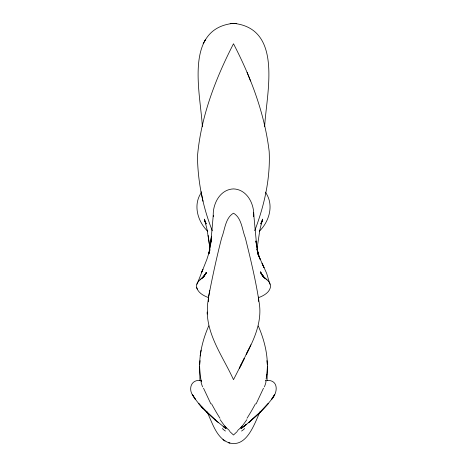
<?xml version="1.0" encoding="UTF-8"?>
<svg xmlns="http://www.w3.org/2000/svg" width="467" height="467" viewBox="0 0 467 467"><rect width="100%" height="100%" fill="white"/><g stroke="black" fill="none" stroke-linecap="round" stroke-linejoin="round"><path stroke-width="0.7" d="M253.686 216.688C254.661 204.388 247.189 189.386 233.5 188.913C219.811 189.386 212.339 204.388 213.314 216.688M199.631 366.105L199.946 380.652M213.232 215.532L210.926 241.731L211.463 236.244L208.813 253.832L209.981 249.746M267.054 380.652L267.369 366.105M208.737 325.89C201.079 343.303 197.092 363.052 201.435 381.866M199.678 364.762L200.08 360.617M264.649 126.738C266.254 94.334 283.761 28.516 233.5 23.35C183.239 28.516 200.746 94.334 202.351 126.738M266.102 379.093C269.593 361.131 265.495 342.585 258.327 326.036M266.499 376.653L266.803 374.324M257.113 248.24L259.88 229.782L262.547 219.111L260.942 224.02L262.226 221.119L260.773 223.477M250.884 344.734L246.173 354.529C254.328 339.112 261.923 321.909 259.383 304.035C256.097 281.718 250.75 259.734 245.327 237.855C242.075 229.752 241.725 217.873 233.5 213.197C225.275 217.873 224.925 229.752 221.673 237.855C216.711 257.043 212.532 276.429 208.772 295.885L207.617 304.035L207.249 314.087M200.162 355.988L201.09 350.157M210.29 245.87L211.142 241.1L208.813 253.832M201.365 380.891L201.475 380.517M208.755 295.967L209.753 290.562M209.957 249.752L206.869 259.383L197.453 283.142M197.051 284.257L197.325 283.527M254.725 230.733C264.322 205.649 270.475 178.464 269.179 151.489C264.678 113.685 250.966 77.399 233.5 43.77C215.433 78.841 200.868 116.762 197.471 156.328C197.775 181.698 202.923 207.155 212.275 230.733M263.487 388.2L256.144 403.85M260.101 411.655C254.398 423.686 246.728 448.577 228.509 442.658L229.933 443.154M201.896 271.701L202.906 269.307L201.551 272.512M248.888 349.007L240.884 365.212M241.229 364.558L233.5 379.683C223.6 357.815 207.774 336.865 207.202 312.026M205.013 274.853L206.361 272.442L203.378 277.188L202.059 278.525M203.145 43.723L205.445 39.701L204.879 40.687M204.861 275.063L206.262 272.675L202.982 277.386L206.169 273.032M246.856 419.67L242.175 426.243M201.651 192.135C192.731 204.435 197.483 221.27 207.64 231.218L207.377 230.92M208.626 297.654C203.916 295.88 198.744 293.27 196.899 288.238C194.447 282.331 201.843 279.219 204.61 275.343M241.579 426.955L237.487 430.627M202.935 277.363L204.616 275.419L199.987 279.902M259.623 230.92L259.36 231.218C269.517 221.27 274.269 204.435 265.349 192.135M237.376 431.374L233.5 435.011L229.624 431.374M241.69 426.715L240.797 427.55M241.007 428.601L246.71 424.194L243.675 426.511C254.025 418.578 263.68 409.547 271.706 399.244C277.894 392.747 278.974 379.607 266.622 380.43M258.508 297.654C263.878 295.699 270.498 292.068 270.603 285.594C269.745 279.809 262.717 278.005 260.738 272.675L263.785 277.328L260.37 271.741L261.987 274.853L264.941 278.525M200.378 380.43C190.373 379.467 188.043 390.103 193.624 396.588C199.432 405.753 207.657 413.079 215.643 420.306L201.143 406.267L207.71 413.038L206.344 411.661L215.643 420.306M233.5 23.35L230.155 23.578L236.781 23.554M228.929 442.798C216.157 438.064 212.456 422.594 206.899 411.655M229.513 430.627L225.421 426.955M222.882 439.54L224.983 440.959L224.032 440.317M225.993 428.601L214.873 419.652L218.311 422.571M260.808 272.862L264.065 277.363L267.013 279.902M226.203 427.55L225.31 426.715M262.349 275.279L264.065 277.363M224.825 426.243L220.144 419.67M206.227 223.477L204.774 221.119L206.058 224.02L204.453 219.111L207.12 229.782L209.665 246.372L208.136 235.432M210.856 403.85L203.513 388.2M269.319 282.821L269.955 284.257M258.187 253.832L255.858 241.1L258.187 253.832L256.827 249.063L260.195 259.383L257.696 253.645L266.663 273.353L269.57 283.142M261.946 263.131L264.048 267.585L262.518 264.34M265.525 380.517L265.635 380.891M197.243 289.091L196.537 287.269M247.084 72.338L250.534 81.025M201.084 191.768L203.022 201.283M209.42 244.632L209.887 248.24M256.71 245.87L253.587 212.724M266.92 360.617L267.322 364.762M258.508 297.006L258.508 301.448M208.492 297.006L208.463 301.676M265.787 380.611A21.967 2.58 -61.6 0 1 264.392 386.898M255.437 403.797A37.582 5.925 -61.3 0 1 247.043 418.234M242.151 425.986A38.598 15.166 -69.3 0 1 241.567 426.704M244.667 428.548A21.289 11.015 -65 0 1 241.562 431.041M202.608 386.898A21.967 2.58 61.6 0 1 201.213 380.611M219.957 418.234A37.582 5.925 61.3 0 1 211.563 403.797M225.433 426.704A38.598 15.166 69.3 0 1 224.849 425.986M225.438 431.041A21.289 11.015 65 0 1 222.333 428.548M244.188 358.609L239.384 368.241L244.188 358.609M274.508 394.767L271.706 399.244L274.508 394.767M268.157 403.698L259.29 413.038L248.689 422.571L260.656 411.661L259.29 413.038L268.157 403.698M243.797 426.406L241.112 428.496L243.78 426.459M225.888 428.496L223.22 426.459L225.888 428.496M202.882 408.14L198.843 403.698L202.882 408.14M263.622 277.188L261.824 274.526L263.622 277.188M195.294 399.244L192.492 394.767L195.294 399.244"/></g></svg>
